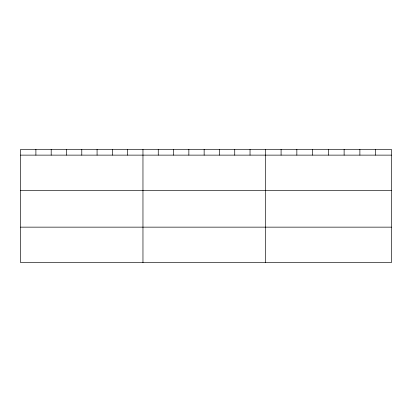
<?xml version="1.0" encoding="UTF-8"?>
<svg xmlns="http://www.w3.org/2000/svg" width="412" height="412" viewBox="0 0 412 412"><rect width="100%" height="100%" fill="white"/><g stroke="black" fill="none" stroke-linecap="round" stroke-linejoin="round"><path stroke-width="0.62" d="M391.4 190.596L391.4 149.386L20.6 149.386L20.6 262.614L391.4 262.614L391.4 190.596L20.6 190.596M20.6 155.128L391.4 155.128M20.6 227.146L391.4 227.146M375.641 149.386L375.641 155.128M359.882 149.386L359.882 155.128M344.123 149.386L344.123 155.128M328.364 149.386L328.364 155.128M312.605 149.386L312.605 155.128M296.846 149.386L296.846 155.128M281.087 149.386L281.087 155.128M265.328 149.386L265.328 262.614M250.032 149.386L250.032 155.128M234.737 149.386L234.737 155.128M219.442 149.386L219.442 155.128M204.146 149.386L204.146 155.128M188.851 149.386L188.851 155.128M173.555 149.386L173.555 155.128M158.26 149.386L158.26 155.128M142.964 149.386L142.964 262.614M127.669 149.386L127.669 155.128M112.373 149.386L112.373 155.128M97.078 149.386L97.078 155.128M81.782 149.386L81.782 155.128M66.486 149.386L66.486 155.128M51.191 149.386L51.191 155.128M35.896 149.386L35.896 155.128"/></g></svg>
